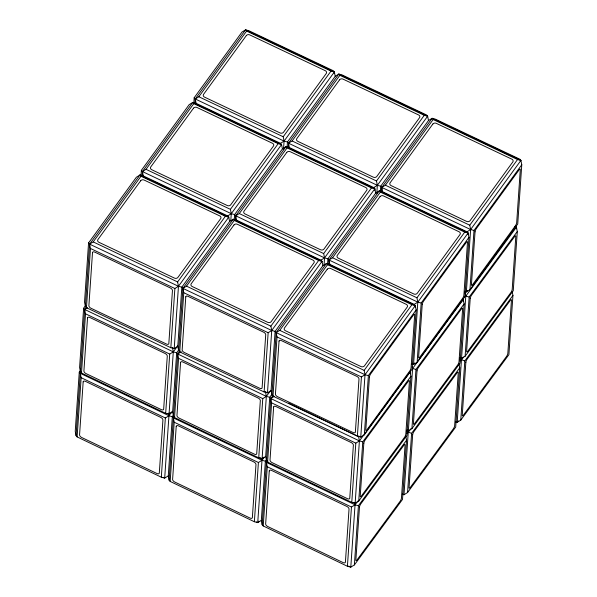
<?xml version="1.0" encoding="UTF-8"?>
<svg xmlns="http://www.w3.org/2000/svg" width="597" height="597" viewBox="0 0 597 597"><rect width="100%" height="100%" fill="white"/><g stroke="black" fill="none" stroke-linecap="round" stroke-linejoin="round"><path stroke-width="0.9" d="M80.356 370.64L79.267 372.125L75.229 431.34L76.073 435.683L77.125 436.914L161.317 477.197L164.69 478.093L168.279 475.869L172.317 416.654L173.414 415.169M85.811 305.254L83.625 308.231L79.588 367.453L80.431 371.797L81.483 373.021L165.675 413.311L169.048 414.199L172.637 411.982L176.675 352.76L178.861 349.782M229.614 221.48L228.755 217.136L227.688 215.913L143.295 175.906L139.922 175.018L136.34 177.249L88.565 242.927L84.528 302.142L85.386 306.477L86.453 307.701L170.839 347.715L174.212 348.603L177.794 346.364L181.831 287.15L229.614 221.48L233.196 219.248L236.569 220.129L320.955 260.143L322.029 261.367L322.887 265.702L275.105 331.372L271.068 390.595L271.926 394.93L272.993 396.154L357.387 436.168L360.76 437.049L364.342 434.817L412.117 369.147L416.154 309.933L415.303 305.589L414.228 304.366L329.842 264.352L326.469 263.471L322.887 265.702M76.073 435.683L80.319 373.349L81.416 371.856M80.431 371.797L84.677 309.462L86.326 307.216M85.386 306.477L89.632 244.151L139.922 175.018L228.755 217.136L178.466 286.269L174.876 288.5L170.839 347.715M77.125 436.914L81.162 377.692L80.319 373.349L79.267 372.125M81.483 373.021L85.52 313.806L84.677 309.462L83.625 308.231M86.453 307.701L90.49 248.486L89.632 244.151L88.565 242.927M140.989 175.891L141.37 170.339L189.145 104.669L192.734 102.438L196.107 103.318L280.493 143.332L281.56 144.556L282.418 148.892L234.643 214.569L234.263 220.114M142.123 176.212L142.437 171.563L192.734 102.438L281.56 144.556L231.27 213.681L227.688 215.913M161.317 477.197L165.354 417.982L168.944 415.758L172.242 411.266M165.675 413.311L169.712 354.088L173.294 351.864L177.705 345.872M167.57 413.497L169.048 414.199L173.294 351.864L172.451 347.529M193.801 103.303L194.174 97.759L241.957 32.081L245.539 29.85L248.912 30.731L333.298 70.744L334.372 71.968L335.23 76.312L287.448 141.982L287.067 147.534M266.463 459.697L265.367 461.183L261.329 520.397L257.74 522.621L254.367 521.726L170.175 481.443L169.123 480.212L173.369 417.878L174.473 416.385M271.911 394.311L269.725 397.289L265.687 456.511L262.098 458.727L258.725 457.832L174.533 417.549L173.481 416.325L177.727 353.991L179.921 350.999M194.928 103.632L195.249 98.975L245.539 29.85L334.372 71.968L334.26 73.528M264.113 391.945L179.727 351.932L178.652 350.708L182.906 288.373L233.196 219.248L322.029 261.367L271.732 330.492L268.15 332.723L264.113 391.945L267.486 392.826L271.068 390.595M170.175 481.443L174.212 422.221L173.369 417.878L172.317 416.654L168.944 415.758L80.319 373.349L81.759 372.461M174.533 417.549L178.57 358.334L177.727 353.991L176.675 352.76L173.294 351.864L84.677 309.462L87.55 307.686M179.727 351.932L183.764 292.709L182.906 288.373L181.831 287.15L178.466 286.269L89.632 244.151L93.214 241.912L140.996 176.242L139.922 175.018M230.785 220.763L231.27 213.681L230.412 209.346L278.187 143.668L281.56 144.556M235.397 220.442L235.711 215.786L286 146.661L289.373 147.541L373.767 187.555L374.834 188.779L375.692 193.122L327.917 258.792L327.537 264.344M254.367 521.726L258.404 462.511L261.993 460.287L264.195 457.287M258.725 457.832L262.762 398.617L266.344 396.393L270.754 390.401M256.262 521.912L257.74 522.621L261.993 460.287L261.658 458.548M259.882 457.668L262.098 458.727L266.344 396.393L265.508 392.057M283.53 149.101L284.075 141.101L283.217 136.758L330.999 71.088L334.372 71.968L284.075 141.101L280.493 143.332M405.706 435.862L406.55 440.205L402.512 499.42L354.379 564.926L350.797 567.15L347.417 566.254L263.232 525.964L262.173 524.741L266.426 462.406L267.523 460.914M374.819 419.937L410.064 371.976L410.908 376.311L406.87 435.534L358.737 501.04L355.148 503.256L351.775 502.361L267.583 462.078L266.531 460.847L270.777 398.52L272.971 395.527M288.202 147.855L288.515 143.205L338.812 74.073L342.185 74.961L426.571 114.975L427.639 116.199L428.497 120.534L380.722 186.204L380.341 191.756M271.926 394.93L276.18 332.596L326.469 263.471L415.303 305.589L415.191 307.149M263.232 525.964L267.269 466.75L266.426 462.406L265.367 461.183L261.993 460.287L173.369 417.878L174.809 416.99M267.583 462.078L271.62 402.856L270.777 398.52L269.725 397.289L266.344 396.393L177.727 353.991L181.316 351.767M272.993 396.154L277.03 336.939L276.18 332.596L275.105 331.372L271.732 330.492L182.906 288.373L186.488 286.142L234.263 220.465L233.196 219.248M324.059 264.993L324.544 257.911L323.686 253.568L371.461 187.898L374.834 188.779L374.729 190.339M328.663 264.665L328.984 260.016L379.274 190.883L382.647 191.771L467.041 231.785L468.108 233.009L468.966 237.345L464.929 296.56L417.146 362.237L413.564 364.468L411.878 364.028M347.417 566.254L351.454 507.04L355.043 504.816L357.797 501.07M351.775 502.361L355.812 443.146L359.401 440.922L366.558 431.183M357.387 436.168L361.424 376.953L365.006 374.722L415.303 305.589L411.93 304.709L327.537 264.695L326.469 263.471M376.804 193.331L377.349 185.324L376.491 180.981L424.273 115.311L427.639 116.199L377.349 185.324L373.767 187.555M354.379 564.926L358.416 505.711L406.55 440.205M358.737 501.04L362.775 441.817L410.908 376.311M364.342 434.817L368.379 375.603L416.154 309.933M381.476 192.085L381.789 187.428L432.086 118.303L435.452 119.184L519.845 159.198L520.912 160.421L521.771 164.757L517.733 223.979L469.958 289.649L466.369 291.881L464.682 291.44M409.952 373.528L410.064 371.976M412.087 363.767L413.564 364.468L417.81 302.134L416.96 297.791L464.735 232.121L468.108 233.009L468.003 234.561M402.303 494.301L403.99 494.749L407.579 492.525L411.617 433.31L459.742 367.804L458.899 363.469M406.87 430.153L408.348 430.855L411.93 428.639L415.967 369.416L464.1 303.918L463.257 299.575L412.594 368.528L408.348 430.855L406.654 430.415M417.146 362.237L421.183 303.015L468.966 237.345M463.153 301.134L463.257 299.575M459.742 367.804L455.705 427.027L407.579 492.525M464.1 303.918L460.063 363.133L411.93 428.639M455.496 421.907L457.183 422.348L461.436 360.021L461.1 358.282M464.951 291.784L465.787 296.127L461.541 358.461L459.854 358.013M464.891 291.179L466.369 291.881L470.623 229.547L469.764 225.211L517.539 159.541L520.912 160.421L470.623 229.547L467.041 231.785M455.705 421.646L457.183 422.348L460.772 420.131L464.809 360.909L512.942 295.411L512.263 291.933M460.063 357.752L461.541 358.461L465.13 356.237L469.167 297.022L517.293 231.517L516.45 227.173L515.398 225.95M469.958 289.649L473.996 230.435L521.771 164.757M516.345 228.733L516.45 227.173L514.763 226.726M512.942 295.411L508.905 354.625L460.772 420.131M517.293 231.517L513.256 290.732L465.13 356.237M143.295 175.906L142.437 171.563L146.026 169.332L193.801 103.654L192.734 102.438M196.107 103.318L195.249 98.975L198.831 96.744L246.606 31.074L245.539 29.85M172.734 347.902L174.212 348.603L178.466 286.269L177.607 281.926L225.382 216.256L228.755 217.136M236.569 220.129L235.711 215.786L239.293 213.554L287.075 147.884L286 146.661L282.418 148.892M289.373 147.541L288.515 143.205L292.105 140.967L339.88 75.297L338.812 74.073L335.23 76.312M265.262 391.774L267.486 392.826L271.732 330.492L270.881 326.156L318.656 260.479L322.029 261.367M368.379 375.603L365.006 374.722L276.18 332.596L279.762 330.365L327.537 264.695M329.842 264.352L328.984 260.016L332.566 257.777L380.349 192.107L379.274 190.883L375.692 193.122M382.647 191.771L381.789 187.428L385.378 185.197L433.153 119.527L432.086 118.303L428.497 120.534M358.536 435.997L360.76 437.049L365.006 374.722L364.148 370.379L411.93 304.709M413.564 364.468L414.654 362.969M466.369 291.881L467.458 290.388M169.048 414.199L170.145 412.706M262.098 458.727L263.195 457.235M257.74 522.621L258.837 521.129M368.207 428.93L373.715 421.437M464.354 297.015L465.787 296.127L516.45 227.173M410.99 428.668L408.236 432.415L406.803 433.303M463.638 357.021L461.436 360.021L459.996 360.909M457.183 422.348L458.28 420.855M320.955 260.143L324.544 257.911L374.834 188.779L286 146.661M414.228 304.366L417.81 302.134L468.108 233.009L379.274 190.883M274.366 396.296L270.777 398.52L359.401 440.922L362.775 441.817M267.859 461.518L266.426 462.406L355.043 504.816L358.416 505.711M473.996 230.435L470.623 229.547L381.789 187.428L380.722 186.204L377.349 185.324L288.515 143.205L287.448 141.982L284.075 141.101L195.249 98.975L194.174 97.759M421.183 303.015L417.81 302.134L328.984 260.016L327.917 258.792L324.544 257.911L235.711 215.786L234.643 214.569L231.27 213.681L142.437 171.563L141.37 170.339M465.787 296.127L469.167 297.022M464.809 360.909L459.765 359.215M415.967 369.416L412.594 368.528L412.258 366.789M411.617 433.31L406.564 431.616M338.812 74.073L427.639 116.199M432.086 118.303L520.912 160.421M246.606 31.074L330.999 71.088M339.88 75.297L424.273 115.311M433.153 119.527L517.539 159.541M198.831 96.744L283.217 136.758M292.105 140.967L376.491 180.981M385.378 185.197L469.764 225.211M193.801 103.654L278.187 143.668M287.075 147.884L371.461 187.898M380.349 192.107L464.735 232.121M146.026 169.332L230.412 209.346M239.293 213.554L323.686 253.568M332.566 257.777L416.96 297.791M140.996 176.242L225.382 216.256M234.263 220.465L318.656 260.479M93.214 241.912L177.607 281.926M186.488 286.142L270.881 326.156M279.762 330.365L364.148 370.379M90.49 248.486L174.876 288.5M183.764 292.709L268.15 332.723M277.03 336.939L361.424 376.953M288.538 403.072L358.558 436.579L359.401 440.922L355.148 503.256L353.67 502.555M85.52 313.806L169.712 354.088M178.57 358.334L262.762 398.617M271.62 402.856L355.812 443.146M402.512 494.047L403.99 494.749L408.236 432.415L407.736 429.81M81.162 377.692L165.354 417.982M174.212 422.221L258.404 462.511M267.269 466.75L351.454 507.04M163.212 477.384L164.69 478.093L168.944 415.758L168.436 413.154M348.581 566.09L350.797 567.15L355.043 504.816L354.708 503.077M177.794 346.364L178.652 350.708M265.687 456.511L266.531 460.847M261.329 520.397L262.173 524.741M172.637 411.982L173.481 416.325M168.279 475.869L169.123 480.212M83.17 381.871L79.558 434.855A2.552 1.395 36.3 0 0 81.662 437.474L156.989 473.518A2.552 1.395 36.3 0 0 159.309 473.025L162.921 420.042A2.552 1.395 36.3 0 0 160.817 417.422L85.49 381.371A2.552 1.395 36.3 0 0 83.17 381.871M87.52 317.977L83.908 370.961A2.552 1.395 36.3 0 0 86.02 373.58L161.347 409.632A2.552 1.395 36.3 0 0 163.668 409.132L167.279 356.148A2.552 1.395 36.3 0 0 165.175 353.528L89.841 317.485A2.552 1.395 36.3 0 0 87.52 317.977M92.498 252.658L88.886 305.642A2.552 1.395 36 0 0 90.998 308.253L166.503 344.051A2.552 1.395 36 0 0 168.832 343.551L172.443 290.567A2.552 1.395 36 0 0 170.332 287.955L94.826 252.15A2.552 1.395 36 0 0 92.498 252.658M176.219 426.4L172.608 479.384A2.552 1.395 36.3 0 0 174.712 482.003L250.039 518.047A2.552 1.395 36.3 0 0 252.367 517.547L255.979 464.563A2.552 1.395 36.3 0 0 253.867 461.951L178.54 425.9A2.552 1.395 36.3 0 0 176.219 426.4M180.57 362.506L176.958 415.49A2.552 1.395 36.3 0 0 179.07 418.109L254.397 454.153A2.552 1.395 36.3 0 0 256.717 453.66L260.329 400.677A2.552 1.395 36.3 0 0 258.225 398.057L182.898 362.006A2.552 1.395 36.3 0 0 180.57 362.506M185.771 296.881L182.16 349.864A2.552 1.395 36 0 0 184.272 352.476L259.777 388.281A2.552 1.395 36 0 0 262.105 387.774L265.717 334.79A2.552 1.395 36 0 0 263.605 332.178L188.1 296.381A2.552 1.395 36 0 0 185.771 296.881M269.269 470.929L265.658 523.912A2.552 1.395 36.3 0 0 267.769 526.532L343.096 562.575A2.552 1.395 36.3 0 0 345.417 562.076L349.029 509.092A2.552 1.395 36.3 0 0 346.917 506.48L271.59 470.429A2.552 1.395 36.3 0 0 269.269 470.929M273.627 407.035L270.016 460.018A2.552 1.395 36.3 0 0 272.12 462.638L347.447 498.682A2.552 1.395 36.3 0 0 349.767 498.189L353.379 445.205A2.552 1.395 36.3 0 0 351.275 442.586L275.948 406.535A2.552 1.395 36.3 0 0 273.627 407.035M279.045 341.111L275.433 394.095A2.552 1.395 36 0 0 277.545 396.707L353.051 432.504A2.552 1.395 36 0 0 355.379 431.997L358.991 379.013A2.552 1.395 36 0 0 356.872 376.401L281.366 340.603A2.552 1.395 36 0 0 279.045 341.111M359.476 507.107L355.864 560.09A2.552 0.701 -64.4 0 0 357.021 559.919L400.087 501.316A2.552 0.701 -64.4 0 0 401.46 498.032L405.072 445.049A2.552 0.701 -64.4 0 0 403.908 445.213L360.849 503.823A2.552 0.701 -64.4 0 0 359.476 507.107M363.827 443.213L360.215 496.197A2.552 0.701 -64.4 0 0 361.379 496.032L404.438 437.422A2.552 0.701 -64.4 0 0 405.811 434.138L409.423 381.155A2.552 0.701 -64.4 0 0 408.266 381.319L365.2 439.929A2.552 0.701 -64.4 0 0 363.827 443.213M369.424 376.991L365.812 429.974A2.552 0.694 -64.6 0 0 366.961 429.803L409.714 371.043A2.552 0.694 -64.6 0 0 411.072 367.759L414.684 314.776A2.552 0.694 -64.6 0 0 413.534 314.947L370.789 373.707A2.552 0.694 -64.6 0 0 369.424 376.991M412.669 434.706L409.057 487.689A2.552 0.701 -64.4 0 0 410.214 487.525L453.28 428.915A2.552 0.701 -64.4 0 0 454.653 425.631L458.265 372.647A2.552 0.701 -64.4 0 0 457.108 372.812L414.042 431.422A2.552 0.701 -64.4 0 0 412.669 434.706M417.027 370.812L413.415 423.795A2.552 0.701 -64.4 0 0 414.572 423.631L457.638 365.021A2.552 0.701 -64.4 0 0 459.011 361.737L462.623 308.753A2.552 0.701 -64.4 0 0 461.459 308.918L418.4 367.528A2.552 0.701 -64.4 0 0 417.027 370.812M422.228 304.403L418.616 357.387A2.552 0.694 -64.6 0 0 419.773 357.222L462.518 298.463A2.552 0.694 -64.6 0 0 463.884 295.172L467.496 242.188A2.552 0.694 -64.6 0 0 466.347 242.36L423.594 301.119A2.552 0.694 -64.6 0 0 422.228 304.403M465.861 362.304L462.25 415.288A2.552 0.701 -64.4 0 0 463.414 415.124L506.48 356.513A2.552 0.701 -64.4 0 0 507.846 353.23L511.457 300.246A2.552 0.701 -64.4 0 0 510.301 300.41L467.235 359.021A2.552 0.701 -64.4 0 0 465.861 362.304M470.22 298.41L466.608 351.394A2.552 0.701 -64.4 0 0 467.772 351.23L510.831 292.62A2.552 0.701 -64.4 0 0 512.204 289.344L515.815 236.36A2.552 0.701 -64.4 0 0 514.659 236.524L471.593 295.134A2.552 0.701 -64.4 0 0 470.22 298.41M475.04 231.823L471.429 284.806A2.552 0.694 -64.6 0 0 472.578 284.635L515.323 225.875A2.552 0.694 -64.6 0 0 516.689 222.591L520.3 169.608A2.552 0.694 -64.6 0 0 519.151 169.772L476.399 228.532A2.552 0.694 -64.6 0 0 475.04 231.823M140.698 180.749L97.953 239.509A2.552 2.022 3.9 0 0 98.915 242.292L174.421 278.09A2.552 2.022 3.9 0 0 177.899 277.418L220.651 218.659A2.552 2.022 3.9 0 0 219.681 215.875L144.175 180.078A2.552 2.022 3.9 0 0 140.698 180.749M193.51 108.169L150.757 166.929A2.552 2.022 3.9 0 0 151.72 169.705L227.226 205.51A2.552 2.022 3.9 0 0 230.703 204.831L273.456 146.071A2.552 2.022 3.9 0 0 272.493 143.295L196.988 107.49A2.552 2.022 3.9 0 0 193.51 108.169M246.315 35.581L203.57 94.341A2.552 2.022 3.9 0 0 204.532 97.124L280.038 132.922A2.552 2.022 3.9 0 0 283.515 132.25L326.26 73.491A2.552 2.022 3.9 0 0 325.298 70.707L249.792 34.91A2.552 2.022 3.9 0 0 246.315 35.581M233.972 224.979L191.227 283.739A2.552 2.022 3.9 0 0 192.189 286.515L267.695 322.32A2.552 2.022 3.9 0 0 271.172 321.641L313.918 262.881A2.552 2.022 3.9 0 0 312.955 260.105L237.449 224.3A2.552 2.022 3.9 0 0 233.972 224.979M286.776 152.392L244.031 211.151A2.552 2.022 3.9 0 0 244.994 213.935L320.499 249.733A2.552 2.022 3.9 0 0 323.977 249.061L366.73 190.301A2.552 2.022 3.9 0 0 365.767 187.518L290.261 151.72A2.552 2.022 3.9 0 0 286.776 152.392M339.589 79.811L296.836 138.564A2.552 2.022 3.9 0 0 297.799 141.347L373.304 177.152A2.552 2.022 3.9 0 0 376.789 176.473L419.534 117.713A2.552 2.022 3.9 0 0 418.572 114.937L343.066 79.132A2.552 2.022 3.9 0 0 339.589 79.811M327.246 269.202L284.493 327.962A2.552 2.022 3.9 0 0 285.463 330.745L360.969 366.543A2.552 2.022 3.9 0 0 364.446 365.871L407.191 307.112A2.552 2.022 3.9 0 0 406.229 304.328L330.723 268.531A2.552 2.022 3.9 0 0 327.246 269.202M380.05 196.622L337.305 255.374A2.552 2.022 3.9 0 0 338.268 258.158L413.773 293.963A2.552 2.022 3.9 0 0 417.251 293.284L459.996 234.524A2.552 2.022 3.9 0 0 459.033 231.748L383.528 195.943A2.552 2.022 3.9 0 0 380.05 196.622M432.862 124.034L390.11 182.794A2.552 2.022 3.9 0 0 391.072 185.577L466.578 221.375A2.552 2.022 3.9 0 0 470.055 220.703L512.808 161.944A2.552 2.022 3.9 0 0 511.845 159.16L436.34 123.355A2.552 2.022 3.9 0 0 432.862 124.034"/></g></svg>
